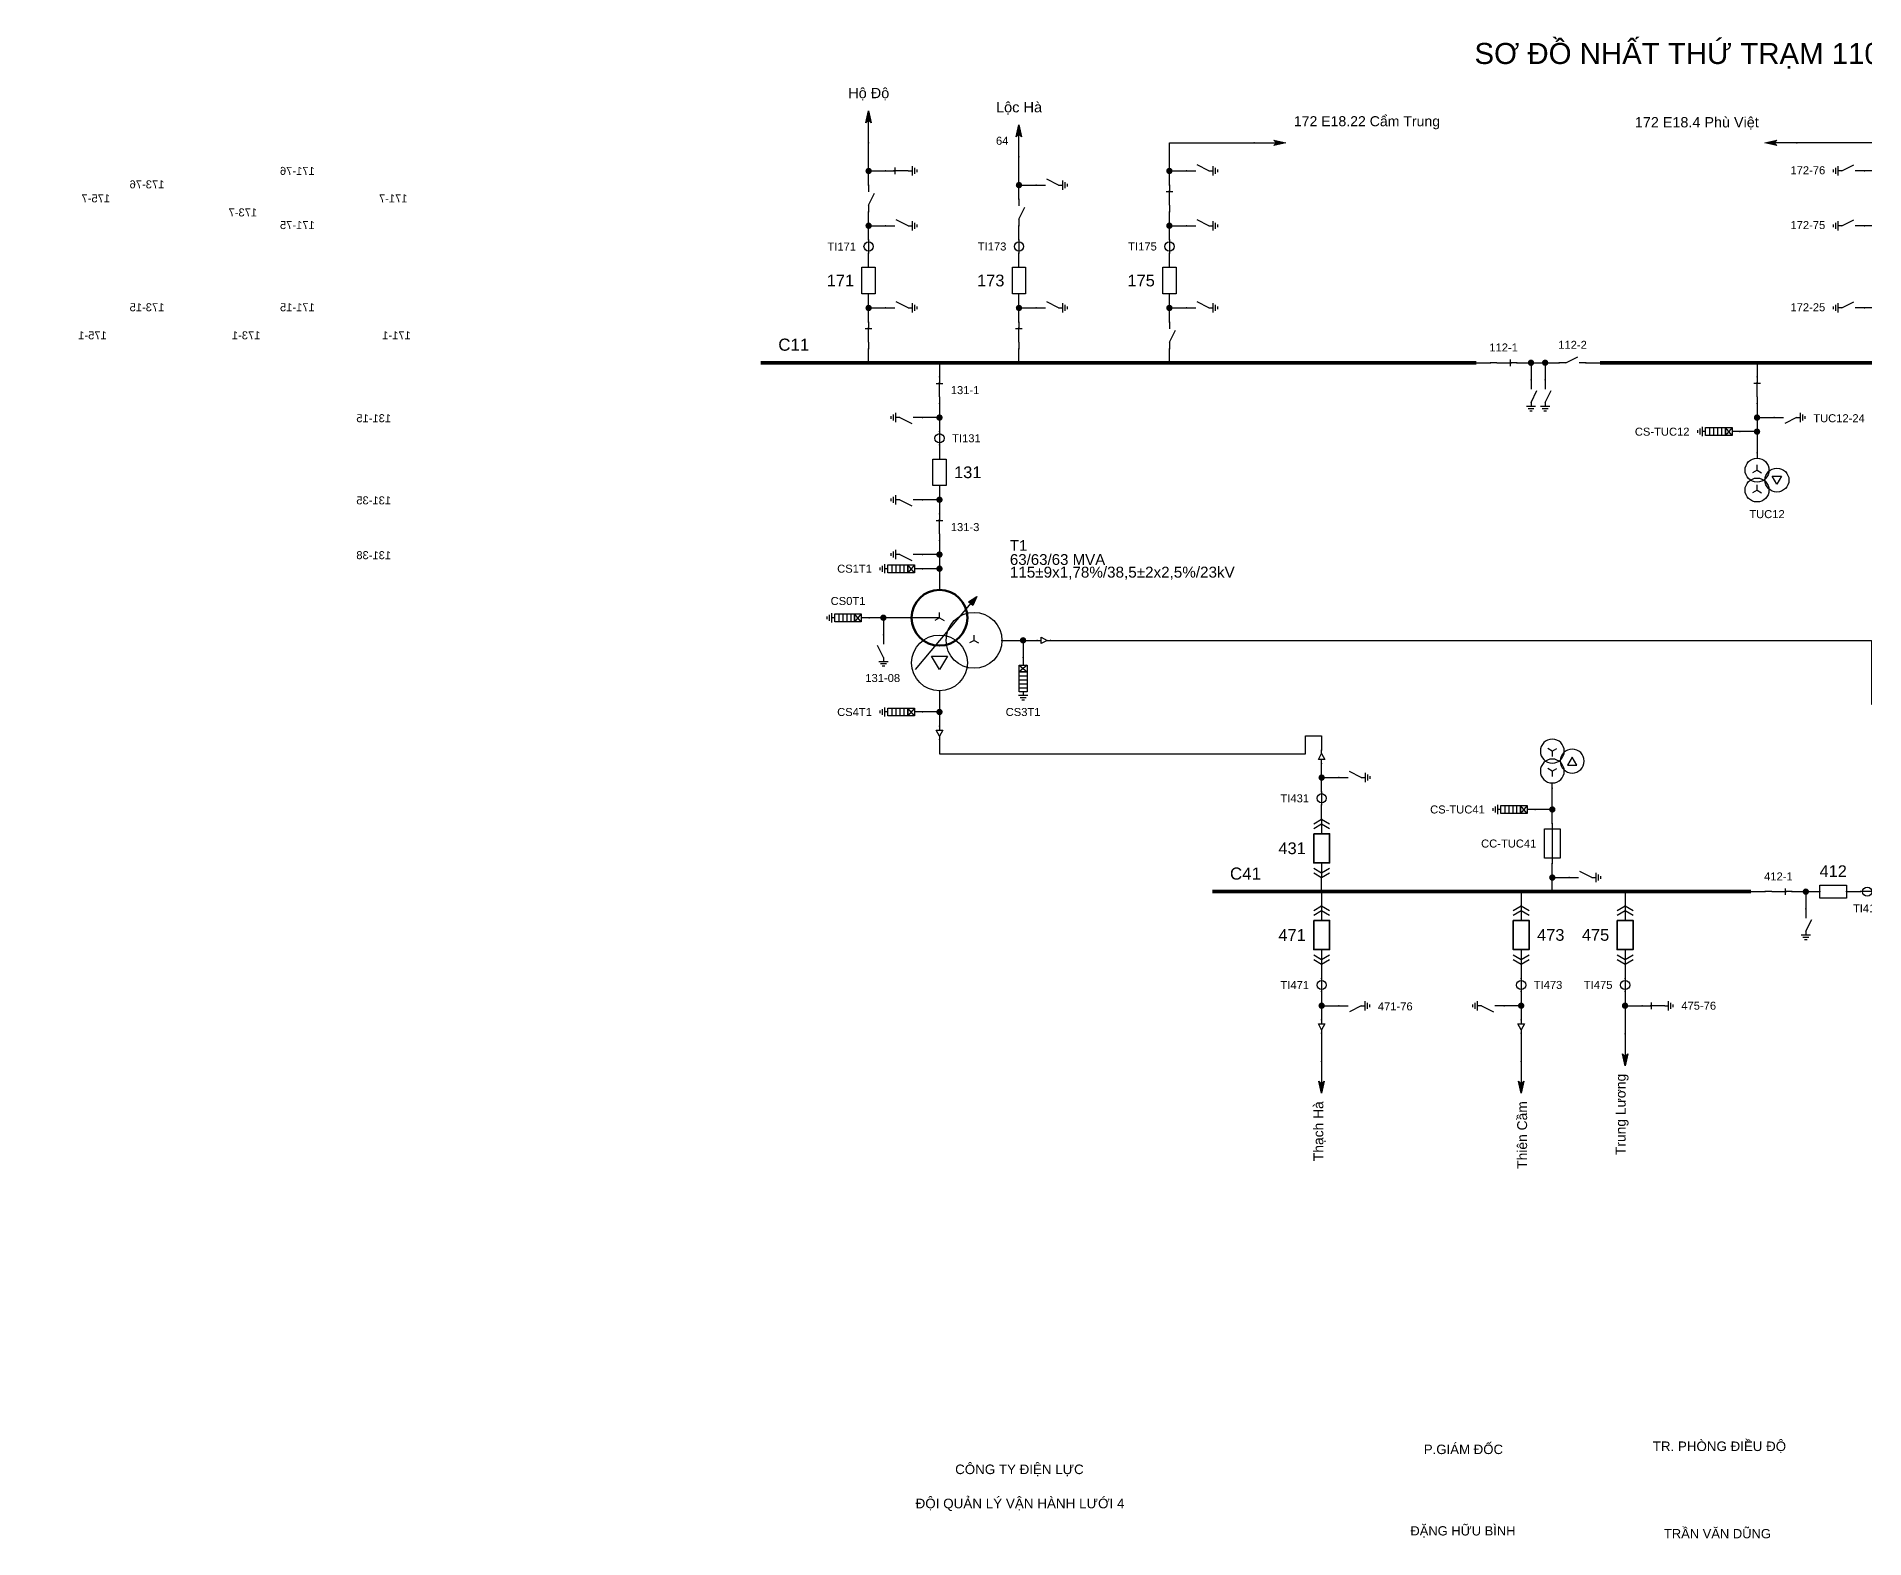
# Model space of a CAD drawing. Header units: millimetres. Extents: x -383 to 411, y 8 to 290.
# Drawn here: x -109.7 to 234.2, y 7.6 to 290.1 of the extents above; entities that cross this region are included whole.
import ezdxf

# ---------------------------------------------------------------- set-up
doc = ezdxf.new("R2010")
doc.units = ezdxf.units.MM
for name, color, linetype, lineweight in [('BUSBAR_110KV', 1, 'Continuous', 50), ('BUSBAR_22KV', 5, 'Continuous', 50), ('HV_110KV', 1, 'Continuous', 25), ('MV_22KV', 5, 'Continuous', 25), ('MV_35KV', 30, 'Continuous', 25)]:
    doc.layers.add(name, color=color, linetype=linetype, lineweight=lineweight)
doc.layers.add('SYM_PORTS', color=8, linetype='Continuous', plot=False)
doc.layers.add('TEXT', color=7, linetype='Continuous')
doc.styles.add('SLD_TEXT', font='arial.ttf')

# ---------------------------------------------------------------- blocks, each defined once
blk = doc.blocks.new('SYM_DISCONNECTOR_CLOSED')
at = {"lineweight": 25}
for points in [[(-0.625, 1.25), (0.625, 1.25)], [(0, 2.5), (0, 1.25)], [(0, -1.25), (0, 1.5)], [(0, -1.25), (0, -2.5)]]:
    blk.add_lwpolyline(points, dxfattribs=at)
at = {"layer": 'SYM_PORTS'}
for p in [(0, 2.5), (0, -2.5)]:
    blk.add_point(p, dxfattribs=at)
blk.add_attdef('DEVICE_CODE', (1.625, -0.5), '', height=2)
blk = doc.blocks.new('SYM_EARTHING_SWITCH_OPEN')
at = {"lineweight": 25}
for points in [[(0, -1.25), (-1.125, 1)], [(0, 3), (0, 1.25)], [(-0.875, -2), (0.875, -2)], [(-0.5625, -2.4375), (0.5625, -2.4375)], [(-0.25, -2.875), (0.25, -2.875)], [(0, -1.25), (0, -2)]]:
    blk.add_lwpolyline(points, dxfattribs=at)
at = {"layer": 'SYM_PORTS'}
blk.add_point((0, 3), dxfattribs=at)
blk.add_attdef('DEVICE_CODE', (1.875, 0), '', height=2)
blk = doc.blocks.new('SYM_CIRCUIT_BREAKER')
at = {"lineweight": 25}
blk.add_lwpolyline([(-1.25, 2.5), (1.25, 2.5), (1.25, -2.5), (-1.25, -2.5)], close=True, dxfattribs=at)
at = {"layer": 'SYM_PORTS'}
for p in [(0, 2.5), (0, -2.5)]:
    blk.add_point(p, dxfattribs=at)
blk.add_attdef('DEVICE_CODE', (2.25, -0.5), '', height=2)
at = {"flags": 1}
blk.add_attdef('RATING', (2.25, -3.5), '', height=2, dxfattribs=at)
blk = doc.blocks.new('SYM_CURRENT_TRANSFORMER')
at = {"lineweight": 25}
blk.add_lwpolyline([(0, 1.25), (0, -1.25)], dxfattribs=at)
blk.add_circle((0, 0), 0.875, dxfattribs=at)
at = {"layer": 'SYM_PORTS'}
for p in [(0, 1.25), (0, -1.25)]:
    blk.add_point(p, dxfattribs=at)
blk.add_attdef('DEVICE_CODE', (1.875, -1.75), '', height=2)
at = {"flags": 1}
blk.add_attdef('RATIO', (1.875, -4.75), '', height=2, dxfattribs=at)
blk = doc.blocks.new('SYM_DISCONNECTOR_OPEN')
at = {"lineweight": 25}
for points in [[(0, -1.25), (-1.125, 1)], [(0, 2.5), (0, 1.25)], [(0, -1.25), (0, -2.5)]]:
    blk.add_lwpolyline(points, dxfattribs=at)
at = {"layer": 'SYM_PORTS'}
for p in [(0, 2.5), (0, -2.5)]:
    blk.add_point(p, dxfattribs=at)
blk.add_attdef('DEVICE_CODE', (1, -0.5), '', height=2)
blk = doc.blocks.new('SYM_EARTHING_SWITCH_CLOSED')
at = {"lineweight": 25}
for points in [[(-0.625, 1.25), (0.625, 1.25)], [(0, 3), (0, 1.25)], [(0, -1.25), (0, 1.5)], [(-0.875, -2), (0.875, -2)], [(-0.5625, -2.4375), (0.5625, -2.4375)], [(-0.25, -2.875), (0.25, -2.875)], [(0, -1.25), (0, -2)]]:
    blk.add_lwpolyline(points, dxfattribs=at)
at = {"layer": 'SYM_PORTS'}
blk.add_point((0, 3), dxfattribs=at)
blk.add_attdef('DEVICE_CODE', (1.875, 0), '', height=2)
blk = doc.blocks.new('SYM_LINE_FEEDER_ARROW')
blk.add_hatch(color=7).paths.add_polyline_path([(0, -3), (-0.5, -0.75), (0, -1.25), (0.5, -0.75)])
at = {"lineweight": 25}
blk.add_lwpolyline([(0, 3), (0, -1.25)], dxfattribs=at)
blk.add_lwpolyline([(0, -3), (-0.5, -0.75), (0, -1.25), (0.5, -0.75)], close=True, dxfattribs=at)
at = {"layer": 'SYM_PORTS'}
blk.add_point((0, 3), dxfattribs=at)
blk.add_attdef('LINE_NAME', (1.5, 0), '', height=2)
blk = doc.blocks.new('SYM_SURGE_ARRESTER')
at = {"lineweight": 25}
for points in [[(0, 4), (0, 2.5)], [(-0.75, 2.5), (0.75, 1.25)], [(0.75, 2.5), (-0.75, 1.25)], [(-0.75, 0.5), (0.75, 0.5)], [(-0.875, -3.125), (0.875, -3.125)], [(-0.75, -0.25), (0.75, -0.25)], [(-0.75, -1), (0.75, -1)], [(-0.75, -1.75), (0.75, -1.75)], [(0, -2.5), (0, -3.125)], [(-0.5625, -3.5625), (0.5625, -3.5625)], [(-0.25, -4), (0.25, -4)]]:
    blk.add_lwpolyline(points, dxfattribs=at)
for points in [[(-0.75, 2.5), (0.75, 2.5), (0.75, 1.25), (-0.75, 1.25)], [(-0.75, 1.25), (0.75, 1.25), (0.75, -2.5), (-0.75, -2.5)]]:
    blk.add_lwpolyline(points, close=True, dxfattribs=at)
at = {"layer": 'SYM_PORTS'}
blk.add_point((0, 4), dxfattribs=at)
blk.add_attdef('DEVICE_CODE', (1.875, 1), '', height=2)
blk = doc.blocks.new('SYM_TRANSFORMER_3W')
blk.add_hatch(color=7).paths.add_polyline_path([(3.75, 8.25), (3.0125, 6.575), (2.2375, 7.225)])
at = {"lineweight": 25}
for points in [[(-7.75, -5.5), (3.0125, 7.35)], [(-3.25, 4.25), (-8.5, 4.25)], [(-3.25, 4.25), (-4.1125, 3.75)], [(-3.25, 4.25), (-3.25, 5.25)], [(-3.25, 4.25), (-2.3875, 3.75)], [(3.25, 0), (2.3875, -0.5)], [(3.25, 0), (3.25, 1)], [(3.25, 0), (4.1125, -0.5)]]:
    blk.add_lwpolyline(points, dxfattribs=at)
for points in [[(3.75, 8.25), (3.0125, 6.575), (2.2375, 7.225)], [(-4.75, -3), (-1.75, -3), (-3.25, -5.5)]]:
    blk.add_lwpolyline(points, close=True, dxfattribs=at)
at = {"lineweight": 50}
blk.add_circle((-3.25, 4.25), 5.25, dxfattribs=at)
at = {"lineweight": 25}
for centre in [(3.25, 0), (-3.25, -4.25)]:
    blk.add_circle(centre, 5.25, dxfattribs=at)
at = {"layer": 'SYM_PORTS'}
for p in [(-3.25, 9.5), (-8.5, 4.25), (8.5, 0), (-3.25, -9.5)]:
    blk.add_point(p, dxfattribs=at)
blk.add_attdef('DEVICE_CODE', (9.5, 6.5), '', height=2)
at = {"flags": 1}
for tag, p in [('POWER', (9.5, 3.5)), ('VOLTAGE_RATIO', (9.5, 0.5))]:
    blk.add_attdef(tag, p, '', height=2, dxfattribs=at)
blk = doc.blocks.new('SYM_CABLE_TERMINATION')
at = {"lineweight": 25}
blk.add_lwpolyline([(-0.625, 0.5), (0.625, 0.5), (0, -0.625)], close=True, dxfattribs=at)
for points in [[(0, 1.25), (0, 0.5)], [(0, -0.625), (0, -1.25)]]:
    blk.add_lwpolyline(points, dxfattribs=at)
at = {"layer": 'SYM_PORTS'}
for p in [(0, 1.25), (0, -1.25)]:
    blk.add_point(p, dxfattribs=at)
blk = doc.blocks.new('SYM_VOLTAGE_TRANSFORMER')
at = {"lineweight": 25}
for points in [[(0, 4.625), (0, 3.625)], [(0, 1.375), (-0.8625, 0.875)], [(0, 1.375), (0, 2.375)], [(0, 1.375), (0.8625, 0.875)], [(0, -2.375), (-0.8625, -2.875)], [(0, -2.375), (0, -1.375)], [(0, -2.375), (0.8625, -2.875)]]:
    blk.add_lwpolyline(points, dxfattribs=at)
blk.add_lwpolyline([(2.875, 0.25), (4.625, 0.25), (3.75, -1.25)], close=True, dxfattribs=at)
for centre in [(0, 1.375), (3.75, -0.5), (0, -2.375)]:
    blk.add_circle(centre, 2.25, dxfattribs=at)
at = {"layer": 'SYM_PORTS'}
blk.add_point((0, 4.625), dxfattribs=at)
blk.add_attdef('DEVICE_CODE', (7, 1.625), '', height=2)
at = {"flags": 1}
blk.add_attdef('RATIO', (7, -1.375), '', height=2, dxfattribs=at)
blk = doc.blocks.new('SYM_DRAWOUT_BREAKER')
at = {"lineweight": 25}
for points in [[(-1.5, 4.625), (0, 5.5), (1.5, 4.625)], [(-1.5, 3.75), (0, 4.625), (1.5, 3.75)], [(0, 5.5), (0, 2.75)], [(0, -2.75), (0, -5.5)], [(-1.5, -3.75), (0, -4.625), (1.5, -3.75)], [(-1.5, -4.625), (0, -5.5), (1.5, -4.625)]]:
    blk.add_lwpolyline(points, dxfattribs=at)
at = {"lineweight": 35}
blk.add_lwpolyline([(-1.5, 2.75), (1.5, 2.75), (1.5, -2.75), (-1.5, -2.75)], close=True, dxfattribs=at)
at = {"layer": 'SYM_PORTS'}
for p in [(0, 5.5), (0, -5.5)]:
    blk.add_point(p, dxfattribs=at)
blk.add_attdef('DEVICE_CODE', (2.5, 2.5), '', height=2)
at = {"flags": 1}
blk.add_attdef('RATING', (2.5, -0.5), '', height=2, dxfattribs=at)
blk = doc.blocks.new('SYM_FUSE_DISCONNECTOR')
at = {"lineweight": 25}
blk.add_lwpolyline([(0, 3.75), (0, -3.75)], dxfattribs=at)
blk.add_lwpolyline([(-1.5, 2.75), (1.5, 2.75), (1.5, -2.75), (-1.5, -2.75)], close=True, dxfattribs=at)
at = {"layer": 'SYM_PORTS'}
for p in [(0, 3.75), (0, -3.75)]:
    blk.add_point(p, dxfattribs=at)
blk.add_attdef('DEVICE_CODE', (2.5, 0.75), '', height=2)
at = {"flags": 1}
blk.add_attdef('RATING', (2.5, -2.25), '', height=2, dxfattribs=at)

msp = doc.modelspace()

# ---------------------------------------------------------------- hatches: boundary and pattern name
at = {"layer": 'HV_110KV'}
h = msp.add_hatch(color=7, dxfattribs=at)
edge = h.paths.add_edge_path()
edge.add_arc((46.82, 264.84), 0.6, 0, 360)
h = msp.add_hatch(color=7, dxfattribs=at)
edge = h.paths.add_edge_path()
edge.add_arc((103.41, 264.84), 0.6, 0, 360)
h = msp.add_hatch(color=7, dxfattribs=at)
edge = h.paths.add_edge_path()
edge.add_arc((75.11, 262.18), 0.6, 0, 360)
h = msp.add_hatch(color=7, dxfattribs=at)
edge = h.paths.add_edge_path()
edge.add_arc((46.82, 254.53), 0.6, 0, 360)
h = msp.add_hatch(color=7, dxfattribs=at)
edge = h.paths.add_edge_path()
edge.add_arc((103.41, 254.53), 0.6, 0, 360)
h = msp.add_hatch(color=7, dxfattribs=at)
edge = h.paths.add_edge_path()
edge.add_arc((46.82, 239.07), 0.6, 0, 360)
h = msp.add_hatch(color=7, dxfattribs=at)
edge = h.paths.add_edge_path()
edge.add_arc((75.11, 239.07), 0.6, 0, 360)
h = msp.add_hatch(color=7, dxfattribs=at)
edge = h.paths.add_edge_path()
edge.add_arc((103.41, 239.07), 0.6, 0, 360)
h = msp.add_hatch(color=7, dxfattribs=at)
edge = h.paths.add_edge_path()
edge.add_arc((171.45, 228.76), 0.6, 0, 360)
h = msp.add_hatch(color=7, dxfattribs=at)
edge = h.paths.add_edge_path()
edge.add_arc((174.11, 228.76), 0.6, 0, 360)
h = msp.add_hatch(color=7, dxfattribs=at)
edge = h.paths.add_edge_path()
edge.add_arc((60.15, 218.45), 0.6, 0, 360)
h = msp.add_hatch(color=7, dxfattribs=at)
edge = h.paths.add_edge_path()
edge.add_arc((213.98, 218.45), 0.6, 0, 360)
h = msp.add_hatch(color=7, dxfattribs=at)
edge = h.paths.add_edge_path()
edge.add_arc((213.98, 215.8), 0.6, 0, 360)
h = msp.add_hatch(color=7, dxfattribs=at)
edge = h.paths.add_edge_path()
edge.add_arc((60.15, 202.99), 0.6, 0, 360)
h = msp.add_hatch(color=7, dxfattribs=at)
edge = h.paths.add_edge_path()
edge.add_arc((60.15, 192.68), 0.6, 0, 360)
h = msp.add_hatch(color=7, dxfattribs=at)
edge = h.paths.add_edge_path()
edge.add_arc((60.15, 190.02), 0.6, 0, 360)
h = msp.add_hatch(color=7, dxfattribs=at)
edge = h.paths.add_edge_path()
edge.add_arc((49.59, 180.79), 0.6, 0, 360)
at = {"layer": 'MV_22KV'}
h = msp.add_hatch(color=7, dxfattribs=at)
edge = h.paths.add_edge_path()
edge.add_arc((60.15, 163.06), 0.6, 0, 360)
h = msp.add_hatch(color=7, dxfattribs=at)
edge = h.paths.add_edge_path()
edge.add_arc((132.06, 150.72), 0.6, 0, 360)
h = msp.add_hatch(color=7, dxfattribs=at)
edge = h.paths.add_edge_path()
edge.add_arc((175.46, 144.72), 0.6, 0, 360)
h = msp.add_hatch(color=7, dxfattribs=at)
edge = h.paths.add_edge_path()
edge.add_arc((175.46, 131.91), 0.6, 0, 360)
h = msp.add_hatch(color=7, dxfattribs=at)
edge = h.paths.add_edge_path()
edge.add_arc((223.16, 129.26), 0.6, 0, 360)
h = msp.add_hatch(color=7, dxfattribs=at)
edge = h.paths.add_edge_path()
edge.add_arc((132.06, 107.8), 0.6, 0, 360)
h = msp.add_hatch(color=7, dxfattribs=at)
edge = h.paths.add_edge_path()
edge.add_arc((169.6, 107.8), 0.6, 0, 360)
h = msp.add_hatch(color=7, dxfattribs=at)
edge = h.paths.add_edge_path()
edge.add_arc((189.15, 107.8), 0.6, 0, 360)
at = {"layer": 'MV_35KV'}
h = msp.add_hatch(color=7, dxfattribs=at)
edge = h.paths.add_edge_path()
edge.add_arc((75.88, 176.54), 0.6, 0, 360)

# ---------------------------------------------------------------- linework, layer by layer
at = {"layer": 'BUSBAR_110KV', "const_width": 0.691}
for points in [[(26.53, 228.76), (161.15, 228.76)], [(184.42, 228.76), (339.95, 228.76)]]:
    msp.add_lwpolyline(points, dxfattribs=at)
at = {"layer": 'BUSBAR_22KV', "const_width": 0.691}
msp.add_lwpolyline([(111.52, 129.26), (212.85, 129.26)], dxfattribs=at)
at = {"layer": 'HV_110KV'}
for points in [[(46.82, 264.84), (46.82, 270.15)], [(103.41, 264.84), (103.41, 270.15), (119.33, 270.15)], [(237.39, 270.15), (221.47, 270.15)], [(46.82, 262.18), (46.82, 264.84)], [(46.82, 264.84), (50.02, 264.84)], [(75.11, 262.18), (75.11, 267.49)], [(103.41, 262.18), (103.41, 264.84)], [(103.41, 264.84), (106.61, 264.84)], [(237.39, 264.84), (234.19, 264.84)], [(75.11, 259.53), (75.11, 262.18)], [(75.11, 262.18), (78.32, 262.18)], [(46.82, 254.53), (46.82, 257.18)], [(46.82, 251.88), (46.82, 254.53)], [(46.82, 254.53), (50.02, 254.53)], [(75.11, 251.88), (75.11, 254.53)], [(103.41, 254.53), (103.41, 257.18)], [(103.41, 251.88), (103.41, 254.53)], [(103.41, 254.53), (106.61, 254.53)], [(237.39, 254.53), (234.19, 254.53)], [(46.82, 246.72), (46.82, 249.38)], [(75.11, 246.72), (75.11, 249.38)], [(103.41, 246.72), (103.41, 249.38)], [(46.82, 239.07), (46.82, 241.72)], [(75.11, 239.07), (75.11, 241.72)], [(103.41, 239.07), (103.41, 241.72)], [(46.82, 236.41), (46.82, 239.07)], [(46.82, 239.07), (50.02, 239.07)], [(75.11, 236.41), (75.11, 239.07)], [(75.11, 239.07), (78.32, 239.07)], [(103.41, 236.41), (103.41, 239.07)], [(103.41, 239.07), (106.61, 239.07)], [(237.39, 239.07), (234.19, 239.07)], [(46.82, 228.76), (46.82, 231.41)], [(75.11, 228.76), (75.11, 231.41)], [(103.41, 228.76), (103.41, 231.41)], [(60.15, 228.76), (60.15, 226.1)], [(161.15, 228.76), (163.8, 228.76)], [(168.8, 228.76), (171.45, 228.76)], [(171.45, 228.76), (171.45, 225.55)], [(171.45, 228.76), (174.11, 228.76)], [(174.11, 228.76), (174.11, 225.55)], [(174.11, 228.76), (176.76, 228.76)], [(181.76, 228.76), (184.42, 228.76)], [(213.98, 228.76), (213.98, 226.1)], [(60.15, 221.1), (60.15, 218.45)], [(213.98, 221.1), (213.98, 218.45)], [(60.15, 218.45), (56.95, 218.45)], [(60.15, 218.45), (60.15, 215.8)], [(213.98, 218.45), (217.18, 218.45)], [(213.98, 218.45), (213.98, 215.8)], [(60.15, 213.3), (60.15, 210.64)], [(213.98, 215.8), (210.77, 215.8)], [(213.98, 215.8), (213.98, 211.81)], [(60.15, 202.99), (56.95, 202.99)], [(60.15, 205.64), (60.15, 202.99)], [(60.15, 202.99), (60.15, 200.33)], [(60.15, 192.68), (56.95, 192.68)], [(60.15, 195.33), (60.15, 192.68)], [(60.15, 192.68), (60.15, 190.02)], [(60.15, 190.02), (56.95, 190.02)], [(60.15, 190.02), (60.15, 186.04)], [(49.59, 180.79), (46.94, 180.79)], [(54.9, 180.79), (49.59, 180.79)], [(49.59, 180.79), (49.59, 177.59)]]:
    msp.add_lwpolyline(points, dxfattribs=at)
at = {"layer": 'MV_22KV'}
for points in [[(60.15, 167.04), (60.15, 163.06)], [(60.15, 163.06), (56.95, 163.06)], [(60.15, 163.06), (60.15, 160.41)], [(60.15, 157.91), (60.15, 155.21), (129, 155.21), (129, 158.58), (132.06, 158.58), (132.06, 155.88)], [(132.06, 150.72), (132.06, 153.38)], [(132.06, 148.07), (132.06, 150.72)], [(132.06, 150.72), (135.27, 150.72)], [(175.46, 144.72), (175.46, 148.7)], [(132.06, 142.91), (132.06, 145.57)], [(175.46, 144.72), (172.25, 144.72)], [(175.46, 142.07), (175.46, 144.72)], [(175.46, 131.91), (175.46, 134.57)], [(132.06, 129.26), (132.06, 131.91)], [(175.46, 129.26), (175.46, 131.91)], [(175.46, 131.91), (178.66, 131.91)], [(132.06, 129.26), (132.06, 126.6)], [(169.6, 129.26), (169.6, 126.6)], [(189.15, 129.26), (189.15, 126.6)], [(212.85, 129.26), (215.5, 129.26)], [(220.5, 129.26), (223.16, 129.26)], [(223.16, 129.26), (223.16, 126.05)], [(223.16, 129.26), (225.81, 129.26)], [(230.81, 129.26), (233.47, 129.26)], [(132.06, 115.6), (132.06, 112.95)], [(169.6, 115.6), (169.6, 112.95)], [(189.15, 115.6), (189.15, 112.95)], [(132.06, 110.45), (132.06, 107.8)], [(169.6, 110.45), (169.6, 107.8)], [(189.15, 110.45), (189.15, 107.8)], [(132.06, 107.8), (135.27, 107.8)], [(132.06, 107.8), (132.06, 105.14)], [(169.6, 107.8), (166.39, 107.8)], [(169.6, 107.8), (169.6, 105.14)], [(189.15, 107.8), (192.35, 107.8)], [(189.15, 107.8), (189.15, 102.49)], [(132.06, 102.64), (132.06, 97.33)], [(169.6, 102.64), (169.6, 97.33)]]:
    msp.add_lwpolyline(points, dxfattribs=at)
at = {"layer": 'MV_35KV'}
for points in [[(81.04, 176.54), (83.74, 176.54), (235.5, 176.54), (235.5, 164.55), (339, 164.55), (339, 226.05), (346.5, 226.05), (346.5, 227.55), (378, 227.55), (378, 203.59), (375.3, 203.59)], [(71.9, 176.54), (75.88, 176.54)], [(75.88, 176.54), (75.88, 173.34)], [(75.88, 176.54), (78.54, 176.54)]]:
    msp.add_lwpolyline(points, dxfattribs=at)

# ---------------------------------------------------------------- block references
at = {"layer": 'HV_110KV'}
for p, rotation in [((46.82, 273.15), 180), ((75.11, 270.49), 180), ((122.33, 270.15), 90), ((218.47, 270.15), 270)]:
    msp.add_blockref('SYM_LINE_FEEDER_ARROW', p, dxfattribs=dict(at, rotation=rotation))
ref = msp.add_blockref('SYM_EARTHING_SWITCH_OPEN', (109.61, 264.84), dxfattribs=dict(at, xscale=-1, rotation=90))
ref.add_attrib('DEVICE_CODE', '175-76', (113.99, 264.22), dxfattribs={"layer": 'TEXT', "extrusion": (0, 0, -1), "height": 1.505, "style": 'SLD_TEXT'})
ref = msp.add_blockref('SYM_EARTHING_SWITCH_CLOSED', (53.02, 264.84), dxfattribs=dict(at, xscale=-1, rotation=90))
ref.add_attrib('DEVICE_CODE', '171-76', (57.4, 264.1), dxfattribs={"layer": 'TEXT', "extrusion": (0, 0, -1), "height": 1.505, "style": 'SLD_TEXT'})
ref = msp.add_blockref('SYM_EARTHING_SWITCH_OPEN', (231.19, 264.84), dxfattribs=dict(at, rotation=270))
ref.add_attrib('DEVICE_CODE', '172-76', (220.27, 264.22), dxfattribs={"layer": 'TEXT', "height": 1.505, "style": 'SLD_TEXT'})
ref = msp.add_blockref('SYM_DISCONNECTOR_CLOSED', (103.41, 259.68), dxfattribs=dict(at, xscale=-1))
ref.add_attrib('DEVICE_CODE', '175-7', (95.91, 258.94), dxfattribs={"layer": 'TEXT', "extrusion": (0, 0, -1), "height": 1.505, "style": 'SLD_TEXT'})
ref = msp.add_blockref('SYM_EARTHING_SWITCH_OPEN', (81.32, 262.18), dxfattribs=dict(at, xscale=-1, rotation=90))
ref.add_attrib('DEVICE_CODE', '173-76', (85.69, 261.57), dxfattribs={"layer": 'TEXT', "extrusion": (0, 0, -1), "height": 1.505, "style": 'SLD_TEXT'})
ref = msp.add_blockref('SYM_DISCONNECTOR_OPEN', (46.82, 259.68), dxfattribs=dict(at, xscale=-1))
ref.add_attrib('DEVICE_CODE', '171-7', (39.94, 258.93), dxfattribs={"layer": 'TEXT', "extrusion": (0, 0, -1), "height": 1.505, "style": 'SLD_TEXT'})
ref = msp.add_blockref('SYM_DISCONNECTOR_OPEN', (75.11, 257.03), dxfattribs=dict(at, xscale=-1))
ref.add_attrib('DEVICE_CODE', '173-7', (68.24, 256.29), dxfattribs={"layer": 'TEXT', "extrusion": (0, 0, -1), "height": 1.505, "style": 'SLD_TEXT'})
ref = msp.add_blockref('SYM_EARTHING_SWITCH_OPEN', (109.61, 254.53), dxfattribs=dict(at, xscale=-1, rotation=90))
ref.add_attrib('DEVICE_CODE', '175-75', (113.99, 253.91), dxfattribs={"layer": 'TEXT', "extrusion": (0, 0, -1), "height": 1.505, "style": 'SLD_TEXT'})
ref = msp.add_blockref('SYM_EARTHING_SWITCH_OPEN', (53.02, 254.53), dxfattribs=dict(at, xscale=-1, rotation=90))
ref.add_attrib('DEVICE_CODE', '171-75', (57.4, 253.91), dxfattribs={"layer": 'TEXT', "extrusion": (0, 0, -1), "height": 1.505, "style": 'SLD_TEXT'})
ref = msp.add_blockref('SYM_EARTHING_SWITCH_OPEN', (231.19, 254.53), dxfattribs=dict(at, rotation=270))
ref.add_attrib('DEVICE_CODE', '172-75', (220.27, 253.91), dxfattribs={"layer": 'TEXT', "height": 1.505, "style": 'SLD_TEXT'})
ref = msp.add_blockref('SYM_CURRENT_TRANSFORMER', (46.82, 250.63), dxfattribs=at)
ref.add_attrib('DEVICE_CODE', 'TI171', (39.07, 249.87), dxfattribs={"layer": 'TEXT', "height": 1.505, "style": 'SLD_TEXT'})
ref = msp.add_blockref('SYM_CURRENT_TRANSFORMER', (75.11, 250.63), dxfattribs=at)
ref.add_attrib('DEVICE_CODE', 'TI173', (67.36, 249.88), dxfattribs={"layer": 'TEXT', "height": 1.505, "style": 'SLD_TEXT'})
ref = msp.add_blockref('SYM_CURRENT_TRANSFORMER', (103.41, 250.63), dxfattribs=at)
ref.add_attrib('DEVICE_CODE', 'TI175', (95.66, 249.88), dxfattribs={"layer": 'TEXT', "height": 1.505, "style": 'SLD_TEXT'})
ref = msp.add_blockref('SYM_CIRCUIT_BREAKER', (46.82, 244.22), dxfattribs=at)
ref.add_attrib('DEVICE_CODE', '171', (38.94, 243.12), dxfattribs={"layer": 'TEXT', "height": 2.205, "style": 'SLD_TEXT'})
ref = msp.add_blockref('SYM_CIRCUIT_BREAKER', (75.11, 244.22), dxfattribs=at)
ref.add_attrib('DEVICE_CODE', '173', (67.23, 243.13), dxfattribs={"layer": 'TEXT', "height": 2.206, "style": 'SLD_TEXT'})
ref = msp.add_blockref('SYM_CIRCUIT_BREAKER', (103.41, 244.22), dxfattribs=at)
ref.add_attrib('DEVICE_CODE', '175', (95.53, 243.13), dxfattribs={"layer": 'TEXT', "height": 2.206, "style": 'SLD_TEXT'})
ref = msp.add_blockref('SYM_EARTHING_SWITCH_OPEN', (109.61, 239.07), dxfattribs=dict(at, xscale=-1, rotation=90))
ref.add_attrib('DEVICE_CODE', '175-15', (113.99, 238.45), dxfattribs={"layer": 'TEXT', "extrusion": (0, 0, -1), "height": 1.505, "style": 'SLD_TEXT'})
ref = msp.add_blockref('SYM_EARTHING_SWITCH_OPEN', (81.32, 239.07), dxfattribs=dict(at, xscale=-1, rotation=90))
ref.add_attrib('DEVICE_CODE', '173-15', (85.69, 238.45), dxfattribs={"layer": 'TEXT', "extrusion": (0, 0, -1), "height": 1.505, "style": 'SLD_TEXT'})
ref = msp.add_blockref('SYM_EARTHING_SWITCH_OPEN', (53.02, 239.07), dxfattribs=dict(at, xscale=-1, rotation=90))
ref.add_attrib('DEVICE_CODE', '171-15', (57.4, 238.45), dxfattribs={"layer": 'TEXT', "extrusion": (0, 0, -1), "height": 1.505, "style": 'SLD_TEXT'})
ref = msp.add_blockref('SYM_EARTHING_SWITCH_OPEN', (231.19, 239.07), dxfattribs=dict(at, rotation=270))
ref.add_attrib('DEVICE_CODE', '172-25', (220.27, 238.45), dxfattribs={"layer": 'TEXT', "height": 1.505, "style": 'SLD_TEXT'})
ref = msp.add_blockref('SYM_DISCONNECTOR_OPEN', (103.41, 233.91), dxfattribs=dict(at, xscale=-1))
ref.add_attrib('DEVICE_CODE', '175-1', (96.53, 233.17), dxfattribs={"layer": 'TEXT', "extrusion": (0, 0, -1), "height": 1.505, "style": 'SLD_TEXT'})
ref = msp.add_blockref('SYM_DISCONNECTOR_CLOSED', (75.11, 233.91), dxfattribs=dict(at, xscale=-1))
ref.add_attrib('DEVICE_CODE', '173-1', (67.61, 233.17), dxfattribs={"layer": 'TEXT', "extrusion": (0, 0, -1), "height": 1.505, "style": 'SLD_TEXT'})
ref = msp.add_blockref('SYM_DISCONNECTOR_CLOSED', (46.82, 233.91), dxfattribs=dict(at, xscale=-1))
ref.add_attrib('DEVICE_CODE', '171-1', (39.32, 233.16), dxfattribs={"layer": 'TEXT', "extrusion": (0, 0, -1), "height": 1.505, "style": 'SLD_TEXT'})
ref = msp.add_blockref('SYM_DISCONNECTOR_CLOSED', (166.3, 228.76), dxfattribs=dict(at, rotation=270))
ref.add_attrib('DEVICE_CODE', '112-1', (163.61, 230.88), dxfattribs={"layer": 'TEXT', "height": 1.505, "style": 'SLD_TEXT'})
ref = msp.add_blockref('SYM_DISCONNECTOR_OPEN', (179.26, 228.76), dxfattribs=dict(at, rotation=270))
ref.add_attrib('DEVICE_CODE', '112-2', (176.58, 231.38), dxfattribs={"layer": 'TEXT', "height": 1.505, "style": 'SLD_TEXT'})
ref = msp.add_blockref('SYM_DISCONNECTOR_CLOSED', (213.98, 223.6), dxfattribs=dict(at, xscale=-1))
ref.add_attrib('DEVICE_CODE', 'TUC12-2', (203.32, 222.85), dxfattribs={"layer": 'TEXT', "extrusion": (0, 0, -1), "height": 1.505, "style": 'SLD_TEXT'})
ref = msp.add_blockref('SYM_EARTHING_SWITCH_OPEN', (174.11, 222.55), dxfattribs=dict(at, xscale=-1))
ref.add_attrib('DEVICE_CODE', '112-25', (177.51, 216.67), dxfattribs={"layer": 'TEXT', "extrusion": (0, 0, -1), "height": 1.505, "style": 'SLD_TEXT'})
ref = msp.add_blockref('SYM_EARTHING_SWITCH_OPEN', (171.45, 222.55), dxfattribs=dict(at, xscale=-1))
ref.add_attrib('DEVICE_CODE', '112-15', (168.31, 216.67), dxfattribs={"layer": 'TEXT', "extrusion": (0, 0, -1), "height": 1.505, "style": 'SLD_TEXT'})
ref = msp.add_blockref('SYM_DISCONNECTOR_CLOSED', (60.15, 223.6), dxfattribs=at)
ref.add_attrib('DEVICE_CODE', '131-1', (62.28, 222.86), dxfattribs={"layer": 'TEXT', "height": 1.505, "style": 'SLD_TEXT'})
ref = msp.add_blockref('SYM_EARTHING_SWITCH_OPEN', (250.58, 218.45), dxfattribs=dict(at, xscale=-1, rotation=270))
ref.add_attrib('DEVICE_CODE', '132-25', (239.66, 217.58), dxfattribs={"layer": 'TEXT', "extrusion": (0, 0, -1), "height": 1.505, "style": 'SLD_TEXT'})
ref = msp.add_blockref('SYM_EARTHING_SWITCH_OPEN', (53.95, 218.45), dxfattribs=dict(at, xscale=-1, rotation=270))
ref.add_attrib('DEVICE_CODE', '131-15', (43.03, 217.58), dxfattribs={"layer": 'TEXT', "extrusion": (0, 0, -1), "height": 1.505, "style": 'SLD_TEXT'})
ref = msp.add_blockref('SYM_EARTHING_SWITCH_OPEN', (220.18, 218.45), dxfattribs=dict(at, rotation=90))
ref.add_attrib('DEVICE_CODE', 'TUC12-24', (224.56, 217.57), dxfattribs={"layer": 'TEXT', "height": 1.505, "style": 'SLD_TEXT'})
ref = msp.add_blockref('SYM_CURRENT_TRANSFORMER', (60.15, 214.55), dxfattribs=at)
ref.add_attrib('DEVICE_CODE', 'TI131', (62.53, 213.8), dxfattribs={"layer": 'TEXT', "height": 1.505, "style": 'SLD_TEXT'})
ref = msp.add_blockref('SYM_SURGE_ARRESTER', (206.77, 215.8), dxfattribs=dict(at, rotation=270))
ref.add_attrib('DEVICE_CODE', 'CS-TUC12', (190.99, 215.04), dxfattribs={"layer": 'TEXT', "height": 1.505, "style": 'SLD_TEXT'})
ref = msp.add_blockref('SYM_CIRCUIT_BREAKER', (60.15, 208.14), dxfattribs=at)
ref.add_attrib('DEVICE_CODE', '131', (62.9, 207.05), dxfattribs={"layer": 'TEXT', "height": 2.206, "style": 'SLD_TEXT'})
ref = msp.add_blockref('SYM_VOLTAGE_TRANSFORMER', (213.98, 207.19), dxfattribs=at)
ref.add_attrib('DEVICE_CODE', 'TUC12', (212.52, 199.53), dxfattribs={"layer": 'TEXT', "height": 1.505, "style": 'SLD_TEXT'})
ref = msp.add_blockref('SYM_EARTHING_SWITCH_OPEN', (250.58, 202.99), dxfattribs=dict(at, xscale=-1, rotation=270))
ref.add_attrib('DEVICE_CODE', '132-35', (239.66, 202.12), dxfattribs={"layer": 'TEXT', "extrusion": (0, 0, -1), "height": 1.505, "style": 'SLD_TEXT'})
ref = msp.add_blockref('SYM_EARTHING_SWITCH_OPEN', (53.95, 202.99), dxfattribs=dict(at, xscale=-1, rotation=270))
ref.add_attrib('DEVICE_CODE', '131-35', (43.03, 202.12), dxfattribs={"layer": 'TEXT', "extrusion": (0, 0, -1), "height": 1.505, "style": 'SLD_TEXT'})
ref = msp.add_blockref('SYM_DISCONNECTOR_CLOSED', (60.15, 197.83), dxfattribs=at)
ref.add_attrib('DEVICE_CODE', '131-3', (62.28, 197.09), dxfattribs={"layer": 'TEXT', "height": 1.505, "style": 'SLD_TEXT'})
ref = msp.add_blockref('SYM_EARTHING_SWITCH_OPEN', (250.58, 192.68), dxfattribs=dict(at, xscale=-1, rotation=270))
ref.add_attrib('DEVICE_CODE', '132-38', (239.66, 191.81), dxfattribs={"layer": 'TEXT', "extrusion": (0, 0, -1), "height": 1.505, "style": 'SLD_TEXT'})
ref = msp.add_blockref('SYM_EARTHING_SWITCH_OPEN', (53.95, 192.68), dxfattribs=dict(at, xscale=-1, rotation=270))
ref.add_attrib('DEVICE_CODE', '131-38', (43.03, 191.81), dxfattribs={"layer": 'TEXT', "extrusion": (0, 0, -1), "height": 1.505, "style": 'SLD_TEXT'})
ref = msp.add_blockref('SYM_TRANSFORMER_3W', (63.4, 176.54), dxfattribs=at)
ref.add_attrib('DEVICE_CODE', 'T1', (73.4, 193.38), dxfattribs={"layer": 'TEXT', "height": 2.018, "style": 'SLD_TEXT'})
ref = msp.add_blockref('SYM_SURGE_ARRESTER', (52.95, 190.02), dxfattribs=dict(at, rotation=270))
ref.add_attrib('DEVICE_CODE', 'CS1T1', (40.9, 189.27), dxfattribs={"layer": 'TEXT', "height": 1.505, "style": 'SLD_TEXT'})
ref = msp.add_blockref('SYM_SURGE_ARRESTER', (42.94, 180.79), dxfattribs=dict(at, rotation=270))
ref.add_attrib('DEVICE_CODE', 'CS0T1', (39.67, 183.19), dxfattribs={"layer": 'TEXT', "height": 1.505, "style": 'SLD_TEXT'})
ref = msp.add_blockref('SYM_EARTHING_SWITCH_OPEN', (49.59, 174.59), dxfattribs=at)
ref.add_attrib('DEVICE_CODE', '131-08', (46.2, 168.7), dxfattribs={"layer": 'TEXT', "height": 1.505, "style": 'SLD_TEXT'})
at = {"layer": 'MV_22KV'}
ref = msp.add_blockref('SYM_SURGE_ARRESTER', (52.95, 163.06), dxfattribs=dict(at, rotation=270))
ref.add_attrib('DEVICE_CODE', 'CS4T1', (40.9, 162.31), dxfattribs={"layer": 'TEXT', "height": 1.505, "style": 'SLD_TEXT'})
ref = msp.add_blockref('SYM_VOLTAGE_TRANSFORMER', (175.46, 153.33), dxfattribs=dict(at, xscale=-1, rotation=180))
ref.add_attrib('DEVICE_CODE', 'TUC41', (174, 159.48), dxfattribs={"layer": 'TEXT', "extrusion": (0, 0, -1), "height": 1.505, "style": 'SLD_TEXT'})
for name, p in [('SYM_CABLE_TERMINATION', (60.15, 159.16)), ('SYM_CABLE_TERMINATION', (132.06, 103.89)), ('SYM_CABLE_TERMINATION', (169.6, 103.89)), ('SYM_LINE_FEEDER_ARROW', (189.15, 99.49)), ('SYM_LINE_FEEDER_ARROW', (132.06, 94.33)), ('SYM_LINE_FEEDER_ARROW', (169.6, 94.33))]:
    msp.add_blockref(name, p, dxfattribs=at)
at = {"layer": 'MV_22KV', "rotation": 180}
msp.add_blockref('SYM_CABLE_TERMINATION', (132.06, 154.63), dxfattribs=at)
at = {"layer": 'MV_22KV'}
ref = msp.add_blockref('SYM_EARTHING_SWITCH_OPEN', (138.27, 150.72), dxfattribs=dict(at, xscale=-1, rotation=90))
ref.add_attrib('DEVICE_CODE', '431-38', (142.64, 150.1), dxfattribs={"layer": 'TEXT', "extrusion": (0, 0, -1), "height": 1.505, "style": 'SLD_TEXT'})
ref = msp.add_blockref('SYM_CURRENT_TRANSFORMER', (132.06, 146.82), dxfattribs=at)
ref.add_attrib('DEVICE_CODE', 'TI431', (124.31, 146.07), dxfattribs={"layer": 'TEXT', "height": 1.505, "style": 'SLD_TEXT'})
ref = msp.add_blockref('SYM_SURGE_ARRESTER', (168.25, 144.72), dxfattribs=dict(at, rotation=270))
ref.add_attrib('DEVICE_CODE', 'CS-TUC41', (152.47, 143.97), dxfattribs={"layer": 'TEXT', "height": 1.505, "style": 'SLD_TEXT'})
ref = msp.add_blockref('SYM_DRAWOUT_BREAKER', (132.06, 137.41), dxfattribs=at)
ref.add_attrib('DEVICE_CODE', '431', (123.93, 136.32), dxfattribs={"layer": 'TEXT', "height": 2.206, "style": 'SLD_TEXT'})
ref = msp.add_blockref('SYM_FUSE_DISCONNECTOR', (175.46, 138.32), dxfattribs=at)
ref.add_attrib('DEVICE_CODE', 'CC-TUC41', (162.06, 137.56), dxfattribs={"layer": 'TEXT', "height": 1.505, "style": 'SLD_TEXT'})
ref = msp.add_blockref('SYM_CIRCUIT_BREAKER', (228.31, 129.26), dxfattribs=dict(at, rotation=270))
ref.add_attrib('DEVICE_CODE', '412', (225.74, 132.01), dxfattribs={"layer": 'TEXT', "height": 2.205, "style": 'SLD_TEXT'})
ref = msp.add_blockref('SYM_EARTHING_SWITCH_OPEN', (181.66, 131.91), dxfattribs=dict(at, xscale=-1, rotation=90))
ref.add_attrib('DEVICE_CODE', 'TUC41-14', (186.04, 131.28), dxfattribs={"layer": 'TEXT', "extrusion": (0, 0, -1), "height": 1.505, "style": 'SLD_TEXT'})
ref = msp.add_blockref('SYM_DISCONNECTOR_CLOSED', (218, 129.26), dxfattribs=dict(at, rotation=270))
ref.add_attrib('DEVICE_CODE', '412-1', (215.31, 131.38), dxfattribs={"layer": 'TEXT', "height": 1.505, "style": 'SLD_TEXT'})
ref = msp.add_blockref('SYM_CURRENT_TRANSFORMER', (234.72, 129.26), dxfattribs=dict(at, rotation=270))
ref.add_attrib('DEVICE_CODE', 'TI412', (232.03, 125.37), dxfattribs={"layer": 'TEXT', "height": 1.505, "style": 'SLD_TEXT'})
ref = msp.add_blockref('SYM_EARTHING_SWITCH_OPEN', (238.62, 123.05), dxfattribs=dict(at, xscale=-1))
ref.add_attrib('DEVICE_CODE', '412-25', (235.47, 117.17), dxfattribs={"layer": 'TEXT', "extrusion": (0, 0, -1), "height": 1.505, "style": 'SLD_TEXT'})
ref = msp.add_blockref('SYM_EARTHING_SWITCH_OPEN', (223.16, 123.05), dxfattribs=dict(at, xscale=-1))
ref.add_attrib('DEVICE_CODE', '412-15', (220.01, 117.17), dxfattribs={"layer": 'TEXT', "extrusion": (0, 0, -1), "height": 1.505, "style": 'SLD_TEXT'})
ref = msp.add_blockref('SYM_DRAWOUT_BREAKER', (132.06, 121.1), dxfattribs=at)
ref.add_attrib('DEVICE_CODE', '471', (123.93, 120), dxfattribs={"layer": 'TEXT', "height": 2.205, "style": 'SLD_TEXT'})
ref = msp.add_blockref('SYM_DRAWOUT_BREAKER', (169.6, 121.1), dxfattribs=at)
ref.add_attrib('DEVICE_CODE', '473', (172.6, 120.02), dxfattribs={"layer": 'TEXT', "height": 2.206, "style": 'SLD_TEXT'})
ref = msp.add_blockref('SYM_DRAWOUT_BREAKER', (189.15, 121.1), dxfattribs=at)
ref.add_attrib('DEVICE_CODE', '475', (181.02, 120.02), dxfattribs={"layer": 'TEXT', "height": 2.209, "style": 'SLD_TEXT'})
ref = msp.add_blockref('SYM_CURRENT_TRANSFORMER', (132.06, 111.7), dxfattribs=at)
ref.add_attrib('DEVICE_CODE', 'TI471', (124.31, 110.94), dxfattribs={"layer": 'TEXT', "height": 1.505, "style": 'SLD_TEXT'})
ref = msp.add_blockref('SYM_CURRENT_TRANSFORMER', (169.6, 111.7), dxfattribs=at)
ref.add_attrib('DEVICE_CODE', 'TI473', (171.97, 110.96), dxfattribs={"layer": 'TEXT', "height": 1.505, "style": 'SLD_TEXT'})
ref = msp.add_blockref('SYM_CURRENT_TRANSFORMER', (189.15, 111.7), dxfattribs=at)
ref.add_attrib('DEVICE_CODE', 'TI475', (181.4, 110.96), dxfattribs={"layer": 'TEXT', "height": 1.505, "style": 'SLD_TEXT'})
ref = msp.add_blockref('SYM_EARTHING_SWITCH_OPEN', (163.39, 107.8), dxfattribs=dict(at, xscale=-1, rotation=270))
ref.add_attrib('DEVICE_CODE', '473-76', (152.47, 106.93), dxfattribs={"layer": 'TEXT', "extrusion": (0, 0, -1), "height": 1.505, "style": 'SLD_TEXT'})
ref = msp.add_blockref('SYM_EARTHING_SWITCH_OPEN', (138.27, 107.8), dxfattribs=dict(at, rotation=90))
ref.add_attrib('DEVICE_CODE', '471-76', (142.64, 106.93), dxfattribs={"layer": 'TEXT', "height": 1.505, "style": 'SLD_TEXT'})
ref = msp.add_blockref('SYM_EARTHING_SWITCH_CLOSED', (195.35, 107.8), dxfattribs=dict(at, rotation=90))
ref.add_attrib('DEVICE_CODE', '475-76', (199.73, 107.05), dxfattribs={"layer": 'TEXT', "height": 1.505, "style": 'SLD_TEXT'})
at = {"layer": 'MV_35KV', "rotation": 90}
msp.add_blockref('SYM_CABLE_TERMINATION', (79.79, 176.54), dxfattribs=at)
at = {"layer": 'MV_35KV'}
ref = msp.add_blockref('SYM_SURGE_ARRESTER', (75.88, 169.34), dxfattribs=at)
ref.add_attrib('DEVICE_CODE', 'CS3T1', (72.61, 162.31), dxfattribs={"layer": 'TEXT', "height": 1.505, "style": 'SLD_TEXT'})

# ---------------------------------------------------------------- texts
at = {"layer": 'TEXT', "attachment_point": 7, "style": 'SLD_TEXT'}
for s, insert, char_height in [('SƠ ĐỒ NHẤT THỨ TRẠM 110KV CẦU PHỦ', (160.81, 284.09), 3.9594), ('Hộ Độ', (42.99, 278.1), 1.947), ('Lộc Hà', (70.78, 275.43), 1.962), ('172 E18.22 Cẩm Trung', (126.83, 272.68), 1.8945), ('172 E18.4 Phù Việt', (190.99, 272.61), 1.9371), ('64', (70.78, 269.75), 1.505), ('C11', (29.82, 230.99), 2.279), ('63/63/63 MVA', (73.4, 190.7), 2.0262), ('115±9x1,78%/38,5±2x2,5%/23kV', (73.4, 187.96), 2.0499), ('C41', (114.81, 131.49), 2.279), ('P.GIÁM ĐỐC', (151.28, 23.43), 1.779), ('TR. PHÒNG ĐIỀU ĐỘ', (194.36, 23.63), 1.7963), ('CÔNG TY ĐIỆN LỰC', (63.1, 19.29), 1.7975), ('ĐỘI QUẢN LÝ VẬN HÀNH LƯỚI 4', (55.65, 12.76), 1.8101), ('ĐẶNG HỮU BÌNH', (148.76, 7.76), 1.7411), ('TRẦN VĂN DŨNG', (196.46, 7.59), 1.7411)]:
    msp.add_mtext(s, dxfattribs=dict(at, insert=insert, char_height=char_height))
at = {"layer": 'TEXT', "attachment_point": 7, "rotation": 90, "style": 'SLD_TEXT'}
for s, insert, char_height in [('Trung Lương', (189.81, 79.7), 1.8613), ('Thạch Hà', (132.79, 78.56), 1.861), ('Thiên Cầm', (170.74, 77.12), 1.861)]:
    msp.add_mtext(s, dxfattribs=dict(at, insert=insert, char_height=char_height))

doc.saveas('drawing.dxf')
